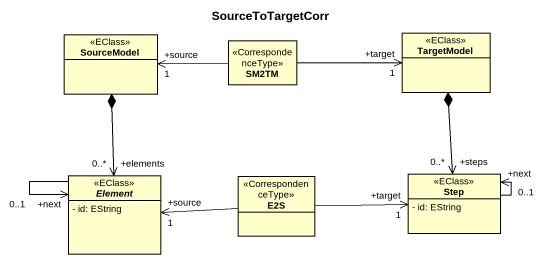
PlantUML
@startuml
title SourceToTargetCorr
hide circle
hide empty members
skinparam classAttributeIconSize 0
class SourceModel <<EClass>>
class SM2TM <<CorrespondenceType>>
class TargetModel <<EClass>>
abstract class Element <<EClass>> {
  - id: EString
}
class E2S <<CorrespondenceType>>
class Step <<EClass>> {
  - id: EString
}
SourceModel *--> "+elements\n0..*" Element
SM2TM -left-> "+source\n1" SourceModel
SM2TM -right-> "+target\n1" TargetModel
TargetModel *--> "+steps\n0..*" Step
Element --> "+next\n0..1" Element
E2S -left-> "+source\n1" Element
E2S -right-> "+target\n1" Step
Step --> "+next\n0..1" Step
@enduml
